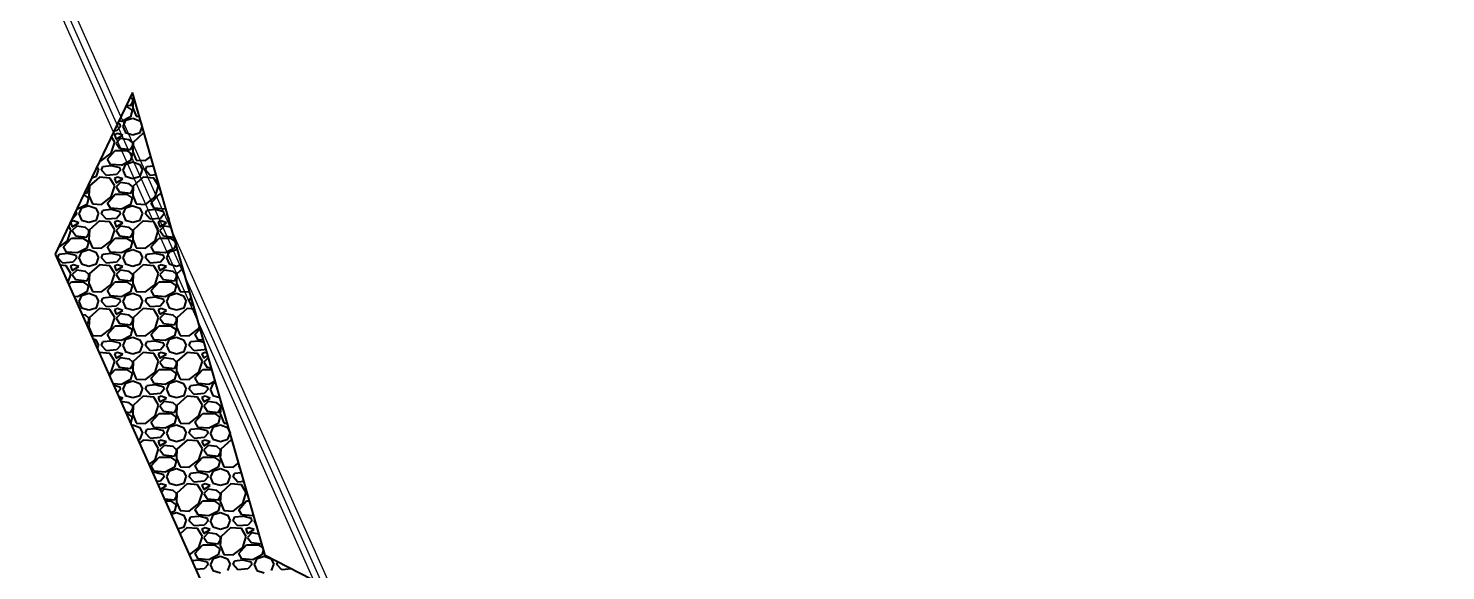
# Model space of a CAD drawing. Extents: x 2799052 to 2815686, y 1319509 to 1336143.
# Drawn here: x 2807697.2 to 2807761.9, y 1327381.7 to 1327406.5 of the extents above; entities that cross this region are included whole.
import ezdxf

# ---------------------------------------------------------------- set-up
doc = ezdxf.new("R2010")
doc.units = 0
doc.header["$LTSCALE"] = 0.5
doc.header["$MEASUREMENT"] = 0
doc.layers.add('C-Road-Asph-Hach-Bdry', color=64, linetype='Continuous', lineweight=25, plot=False)
for name, color, linetype, lineweight in [('C-RRAP', 160, 'Continuous', 40), ('C-SSWR', 1, 'Continuous', 25), ('C-Sswr-Pipe', 125, 'Continuous', 25)]:
    doc.layers.add(name, color=color, linetype=linetype, lineweight=lineweight)

msp = doc.modelspace()

# ---------------------------------------------------------------- linework, layer by layer
at = {"layer": 'C-Road-Asph-Hach-Bdry'}
msp.add_circle((2807368.688, 1327825.522), 8317.007, dxfattribs=at)
at = {"layer": 'C-RRAP'}
for p, q in [((2807701.981, 1327403.552), (2807698.453, 1327396.171)), ((2807708.048, 1327382.415), (2807701.981, 1327403.552)), ((2807698.453, 1327396.171), (2807736.771, 1327310.424)), ((2807710.682, 1327381.06), (2807708.048, 1327382.415))]:
    msp.add_line(p, q, dxfattribs=at)
at = {"layer": 'C-RRAP', "linetype": 'Continuous'}
for p, q in [((2807702.001, 1327403.241), (2807701.882, 1327403.345)), ((2807701.669, 1327402.9), (2807701.72, 1327402.9)), ((2807701.702, 1327402.968), (2807701.901, 1327402.945)), ((2807701.721, 1327402.902), (2807701.981, 1327402.722)), ((2807701.9, 1327402.94), (2807702, 1327403.12)), ((2807701.98, 1327402.72), (2807701.9, 1327402.44)), ((2807702.018, 1327403.26), (2807701.998, 1327402.84)), ((2807702, 1327403.12), (2807702, 1327403.24)), ((2807702.001, 1327402.84), (2807702.161, 1327402.46)), ((2807702.054, 1327403.297), (2807702.017, 1327403.263)), ((2807701.42, 1327402.1), (2807701.301, 1327402.13)), ((2807701.48, 1327402.221), (2807701.349, 1327402.231)), ((2807701.44, 1327402), (2807701.42, 1327402.1)), ((2807701.9, 1327402.44), (2807701.48, 1327402.22)), ((2807701.48, 1327402.221), (2807701.48, 1327402.221)), ((2807701.56, 1327402), (2807701.68, 1327402.28)), ((2807701.68, 1327402.28), (2807702, 1327402.38)), ((2807702, 1327402.379), (2807702.32, 1327402.259)), ((2807702.16, 1327402.459), (2807702.296, 1327402.452)), ((2807702.321, 1327402.261), (2807702.401, 1327402.089)), ((2807701.178, 1327401.279), (2807701.019, 1327401.539)), ((2807701.26, 1327401.799), (2807701.138, 1327401.789)), ((2807701.3, 1327401.68), (2807701.16, 1327401.62)), ((2807701.16, 1327401.62), (2807701.24, 1327401.42)), ((2807701.24, 1327401.42), (2807701.54, 1327401.6)), ((2807701.44, 1327401.44), (2807701.24, 1327401.24)), ((2807701.44, 1327402), (2807701.26, 1327401.8)), ((2807701.54, 1327401.6), (2807701.3, 1327401.68)), ((2807701.84, 1327401.38), (2807701.44, 1327401.44)), ((2807701.541, 1327402), (2807701.661, 1327401.72)), ((2807701.66, 1327401.72), (2807702, 1327401.62)), ((2807702.001, 1327401.241), (2807701.841, 1327401.381)), ((2807702, 1327401.62), (2807702.34, 1327401.72)), ((2807702.477, 1327401.683), (2807702.017, 1327401.263)), ((2807702.34, 1327401.72), (2807702.432, 1327401.979)), ((2807702.519, 1327401.676), (2807702.48, 1327401.679)), ((2807700.58, 1327400.44), (2807701.02, 1327400.78)), ((2807700.84, 1327400.5), (2807701.2, 1327400.9)), ((2807701.021, 1327400.78), (2807701.181, 1327401.28)), ((2807701.2, 1327400.9), (2807701.72, 1327400.9)), ((2807701.24, 1327401.24), (2807701.4, 1327401)), ((2807701.401, 1327401.005), (2807701.901, 1327400.945)), ((2807701.721, 1327400.902), (2807701.981, 1327400.722)), ((2807701.9, 1327400.94), (2807702, 1327401.12)), ((2807702.018, 1327401.26), (2807701.998, 1327400.84)), ((2807702, 1327401.12), (2807702, 1327401.24)), ((2807702.001, 1327400.84), (2807702.161, 1327400.46)), ((2807700.364, 1327400.169), (2807700.441, 1327400.001)), ((2807700.495, 1327400.443), (2807700.58, 1327400.439)), ((2807700.58, 1327400), (2807700.64, 1327400.16)), ((2807701.02, 1327400.198), (2807700.64, 1327400.158)), ((2807700.982, 1327400.261), (2807700.842, 1327400.501)), ((2807701.48, 1327400.221), (2807700.98, 1327400.261)), ((2807701.42, 1327400.1), (2807701.02, 1327400.2)), ((2807701.44, 1327400), (2807701.42, 1327400.1)), ((2807701.9, 1327400.44), (2807701.48, 1327400.22)), ((2807701.56, 1327400), (2807701.68, 1327400.28)), ((2807701.68, 1327400.28), (2807702, 1327400.38)), ((2807701.98, 1327400.72), (2807701.9, 1327400.44)), ((2807702, 1327400.379), (2807702.32, 1327400.259)), ((2807702.16, 1327400.459), (2807702.58, 1327400.439)), ((2807702.321, 1327400.261), (2807702.441, 1327400.001)), ((2807702.58, 1327400.44), (2807702.821, 1327400.626)), ((2807702.58, 1327400), (2807702.64, 1327400.16)), ((2807702.946, 1327400.19), (2807702.64, 1327400.158)), ((2807702.84, 1327400.5), (2807702.853, 1327400.514)), ((2807702.87, 1327400.455), (2807702.842, 1327400.501)), ((2807700.477, 1327399.683), (2807700.017, 1327399.263)), ((2807700.118, 1327399.655), (2807700.34, 1327399.72)), ((2807700.34, 1327399.72), (2807700.44, 1327400)), ((2807700.96, 1327399.639), (2807700.48, 1327399.679)), ((2807700.8, 1327399.76), (2807700.58, 1327400)), ((2807701.26, 1327399.799), (2807700.8, 1327399.759)), ((2807701.178, 1327399.279), (2807700.958, 1327399.639)), ((2807701.3, 1327399.68), (2807701.16, 1327399.62)), ((2807701.16, 1327399.62), (2807701.24, 1327399.42)), ((2807701.24, 1327399.42), (2807701.54, 1327399.6)), ((2807701.44, 1327399.44), (2807701.24, 1327399.24)), ((2807701.44, 1327400), (2807701.26, 1327399.8)), ((2807701.54, 1327399.6), (2807701.3, 1327399.68)), ((2807701.84, 1327399.38), (2807701.44, 1327399.44)), ((2807701.54, 1327399.6), (2807701.54, 1327399.6)), ((2807701.541, 1327400), (2807701.661, 1327399.72)), ((2807701.66, 1327399.72), (2807702, 1327399.62)), ((2807702, 1327399.62), (2807702.34, 1327399.72)), ((2807702.477, 1327399.683), (2807702.017, 1327399.263)), ((2807702.34, 1327399.72), (2807702.44, 1327400)), ((2807702.477, 1327399.683), (2807702.477, 1327399.683)), ((2807702.96, 1327399.639), (2807702.48, 1327399.679)), ((2807702.8, 1327399.76), (2807702.58, 1327400)), ((2807703.063, 1327399.782), (2807702.8, 1327399.759)), ((2807703.178, 1327399.279), (2807702.958, 1327399.639)), ((2807699.749, 1327398.883), (2807699.981, 1327398.722)), ((2807699.785, 1327398.958), (2807699.901, 1327398.945)), ((2807699.9, 1327398.94), (2807700, 1327399.12)), ((2807699.9, 1327398.94), (2807699.9, 1327398.94)), ((2807700.001, 1327399.241), (2807699.944, 1327399.291)), ((2807700.018, 1327399.26), (2807699.998, 1327398.84)), ((2807700, 1327399.12), (2807700, 1327399.24)), ((2807700.001, 1327398.84), (2807700.161, 1327398.46)), ((2807700.84, 1327398.5), (2807701.2, 1327398.9)), ((2807701.021, 1327398.78), (2807701.181, 1327399.28)), ((2807701.2, 1327398.9), (2807701.72, 1327398.9)), ((2807701.24, 1327399.24), (2807701.4, 1327399)), ((2807701.401, 1327399.005), (2807701.901, 1327398.945)), ((2807701.721, 1327398.902), (2807701.981, 1327398.722)), ((2807702.001, 1327399.241), (2807701.841, 1327399.381)), ((2807701.9, 1327398.94), (2807702, 1327399.12)), ((2807702.018, 1327399.26), (2807701.998, 1327398.84)), ((2807702, 1327399.12), (2807702, 1327399.24)), ((2807702.001, 1327398.84), (2807702.161, 1327398.46)), ((2807702.84, 1327398.5), (2807703.2, 1327398.9)), ((2807703.021, 1327398.78), (2807703.181, 1327399.28)), ((2807703.2, 1327398.9), (2807703.316, 1327398.9)), ((2807699.48, 1327398.221), (2807699.434, 1327398.225)), ((2807699.9, 1327398.44), (2807699.48, 1327398.22)), ((2807699.56, 1327398), (2807699.68, 1327398.28)), ((2807699.68, 1327398.28), (2807700, 1327398.38)), ((2807699.98, 1327398.72), (2807699.9, 1327398.44)), ((2807699.98, 1327398.72), (2807699.98, 1327398.72)), ((2807700, 1327398.379), (2807700.32, 1327398.259)), ((2807700.16, 1327398.459), (2807700.58, 1327398.439)), ((2807700.321, 1327398.261), (2807700.441, 1327398.001)), ((2807700.58, 1327398.44), (2807701.02, 1327398.78)), ((2807700.58, 1327398), (2807700.64, 1327398.16)), ((2807701.02, 1327398.198), (2807700.64, 1327398.158)), ((2807700.982, 1327398.261), (2807700.842, 1327398.501)), ((2807701.48, 1327398.221), (2807700.98, 1327398.261)), ((2807701.42, 1327398.1), (2807701.02, 1327398.2)), ((2807701.9, 1327398.44), (2807701.48, 1327398.22)), ((2807701.56, 1327398), (2807701.68, 1327398.28)), ((2807701.68, 1327398.28), (2807702, 1327398.38)), ((2807701.98, 1327398.72), (2807701.9, 1327398.44)), ((2807702, 1327398.379), (2807702.32, 1327398.259)), ((2807702.16, 1327398.459), (2807702.58, 1327398.439)), ((2807702.321, 1327398.261), (2807702.441, 1327398.001)), ((2807702.58, 1327398.44), (2807703.02, 1327398.78)), ((2807702.58, 1327398), (2807702.64, 1327398.16)), ((2807703.02, 1327398.198), (2807702.64, 1327398.158)), ((2807702.982, 1327398.261), (2807702.842, 1327398.501)), ((2807703.48, 1327398.221), (2807702.98, 1327398.261)), ((2807703.42, 1327398.1), (2807703.02, 1327398.2)), ((2807703.507, 1327398.234), (2807703.48, 1327398.22)), ((2807703.48, 1327398.221), (2807703.48, 1327398.221)), ((2807699.3, 1327397.68), (2807699.16, 1327397.62)), ((2807699.16, 1327397.62), (2807699.24, 1327397.42)), ((2807699.26, 1327397.799), (2807699.23, 1327397.797)), ((2807699.24, 1327397.42), (2807699.54, 1327397.6)), ((2807699.44, 1327398), (2807699.26, 1327397.8)), ((2807699.54, 1327397.6), (2807699.3, 1327397.68)), ((2807699.42, 1327398.1), (2807699.38, 1327398.11)), ((2807699.44, 1327398), (2807699.42, 1327398.1)), ((2807699.541, 1327398), (2807699.661, 1327397.72)), ((2807699.66, 1327397.72), (2807700, 1327397.62)), ((2807700, 1327397.62), (2807700.34, 1327397.72)), ((2807700.477, 1327397.683), (2807700.017, 1327397.263)), ((2807700.34, 1327397.72), (2807700.44, 1327398)), ((2807700.96, 1327397.639), (2807700.48, 1327397.679)), ((2807700.8, 1327397.76), (2807700.58, 1327398)), ((2807701.26, 1327397.799), (2807700.8, 1327397.759)), ((2807701.178, 1327397.279), (2807700.958, 1327397.639)), ((2807701.3, 1327397.68), (2807701.16, 1327397.62)), ((2807701.16, 1327397.62), (2807701.24, 1327397.42)), ((2807701.24, 1327397.42), (2807701.54, 1327397.6)), ((2807701.44, 1327398), (2807701.26, 1327397.8)), ((2807701.54, 1327397.6), (2807701.3, 1327397.68)), ((2807701.44, 1327398), (2807701.42, 1327398.1)), ((2807701.541, 1327398), (2807701.661, 1327397.72)), ((2807701.66, 1327397.72), (2807702, 1327397.62)), ((2807702, 1327397.62), (2807702.34, 1327397.72)), ((2807702.477, 1327397.683), (2807702.017, 1327397.263)), ((2807702.34, 1327397.72), (2807702.44, 1327398)), ((2807702.96, 1327397.639), (2807702.48, 1327397.679)), ((2807702.8, 1327397.76), (2807702.58, 1327398)), ((2807703.26, 1327397.799), (2807702.8, 1327397.759)), ((2807703.178, 1327397.279), (2807702.958, 1327397.639)), ((2807703.3, 1327397.68), (2807703.16, 1327397.62)), ((2807703.16, 1327397.62), (2807703.24, 1327397.42)), ((2807703.24, 1327397.42), (2807703.54, 1327397.6)), ((2807703.44, 1327398), (2807703.26, 1327397.8)), ((2807703.54, 1327397.6), (2807703.3, 1327397.68)), ((2807703.44, 1327398), (2807703.42, 1327398.1)), ((2807703.541, 1327398), (2807703.642, 1327397.764)), ((2807703.56, 1327398), (2807703.569, 1327398.02)), ((2807698.84, 1327396.5), (2807699.2, 1327396.9)), ((2807699.021, 1327396.78), (2807699.181, 1327397.28)), ((2807699.178, 1327397.279), (2807699.068, 1327397.458)), ((2807699.2, 1327396.9), (2807699.72, 1327396.9)), ((2807699.44, 1327397.44), (2807699.24, 1327397.24)), ((2807699.24, 1327397.24), (2807699.4, 1327397)), ((2807699.401, 1327397.005), (2807699.901, 1327396.945)), ((2807699.84, 1327397.38), (2807699.44, 1327397.44)), ((2807699.721, 1327396.902), (2807699.981, 1327396.722)), ((2807700.001, 1327397.241), (2807699.841, 1327397.381)), ((2807699.9, 1327396.94), (2807700, 1327397.12)), ((2807700.018, 1327397.26), (2807699.998, 1327396.84)), ((2807700, 1327397.12), (2807700, 1327397.24)), ((2807700.84, 1327396.5), (2807701.2, 1327396.9)), ((2807701.021, 1327396.78), (2807701.181, 1327397.28)), ((2807701.2, 1327396.9), (2807701.72, 1327396.9)), ((2807701.44, 1327397.44), (2807701.24, 1327397.24)), ((2807701.24, 1327397.24), (2807701.4, 1327397)), ((2807701.401, 1327397.005), (2807701.901, 1327396.945)), ((2807701.84, 1327397.38), (2807701.44, 1327397.44)), ((2807701.721, 1327396.902), (2807701.981, 1327396.722)), ((2807702.001, 1327397.241), (2807701.841, 1327397.381)), ((2807701.9, 1327396.94), (2807702, 1327397.12)), ((2807702.018, 1327397.26), (2807701.998, 1327396.84)), ((2807702, 1327397.12), (2807702, 1327397.24)), ((2807702.84, 1327396.5), (2807703.2, 1327396.9)), ((2807703.021, 1327396.78), (2807703.181, 1327397.28)), ((2807703.2, 1327396.9), (2807703.72, 1327396.9)), ((2807703.44, 1327397.44), (2807703.24, 1327397.24)), ((2807703.24, 1327397.24), (2807703.4, 1327397)), ((2807703.401, 1327397.005), (2807703.876, 1327396.947)), ((2807703.748, 1327397.393), (2807703.44, 1327397.44)), ((2807703.721, 1327396.902), (2807703.931, 1327396.756)), ((2807698.582, 1327396.442), (2807699.02, 1327396.78)), ((2807699.02, 1327396.198), (2807698.64, 1327396.158)), ((2807698.982, 1327396.261), (2807698.842, 1327396.501)), ((2807699.48, 1327396.221), (2807698.98, 1327396.261)), ((2807699.42, 1327396.1), (2807699.02, 1327396.2)), ((2807699.9, 1327396.44), (2807699.48, 1327396.22)), ((2807699.56, 1327396), (2807699.68, 1327396.28)), ((2807699.68, 1327396.28), (2807700, 1327396.38)), ((2807699.98, 1327396.72), (2807699.9, 1327396.44)), ((2807700, 1327396.379), (2807700.32, 1327396.259)), ((2807700.001, 1327396.84), (2807700.161, 1327396.46)), ((2807700.16, 1327396.459), (2807700.58, 1327396.439)), ((2807700.321, 1327396.261), (2807700.441, 1327396.001)), ((2807700.58, 1327396.44), (2807701.02, 1327396.78)), ((2807701.02, 1327396.198), (2807700.64, 1327396.158)), ((2807700.982, 1327396.261), (2807700.842, 1327396.501)), ((2807701.48, 1327396.221), (2807700.98, 1327396.261)), ((2807701.42, 1327396.1), (2807701.02, 1327396.2)), ((2807701.9, 1327396.44), (2807701.48, 1327396.22)), ((2807701.56, 1327396), (2807701.68, 1327396.28)), ((2807701.68, 1327396.28), (2807702, 1327396.38)), ((2807701.98, 1327396.72), (2807701.9, 1327396.44)), ((2807702, 1327396.379), (2807702.32, 1327396.259)), ((2807702.001, 1327396.84), (2807702.161, 1327396.46)), ((2807702.16, 1327396.459), (2807702.58, 1327396.439)), ((2807702.321, 1327396.261), (2807702.441, 1327396.001)), ((2807702.58, 1327396.44), (2807703.02, 1327396.78)), ((2807703.02, 1327396.198), (2807702.64, 1327396.158)), ((2807702.982, 1327396.261), (2807702.842, 1327396.501)), ((2807703.48, 1327396.221), (2807702.98, 1327396.261)), ((2807703.42, 1327396.1), (2807703.02, 1327396.2)), ((2807703.9, 1327396.44), (2807703.48, 1327396.22)), ((2807703.56, 1327396), (2807703.68, 1327396.28)), ((2807703.68, 1327396.28), (2807704, 1327396.38)), ((2807703.961, 1327396.653), (2807703.9, 1327396.44)), ((2807704, 1327396.379), (2807704.044, 1327396.363)), ((2807698.58, 1327396), (2807698.64, 1327396.16)), ((2807698.8, 1327395.76), (2807698.58, 1327396)), ((2807698.96, 1327395.639), (2807698.68, 1327395.662)), ((2807699.26, 1327395.799), (2807698.8, 1327395.759)), ((2807699.178, 1327395.279), (2807698.958, 1327395.639)), ((2807699.3, 1327395.68), (2807699.16, 1327395.62)), ((2807699.16, 1327395.62), (2807699.24, 1327395.42)), ((2807699.24, 1327395.42), (2807699.54, 1327395.6)), ((2807699.44, 1327396), (2807699.26, 1327395.8)), ((2807699.54, 1327395.6), (2807699.3, 1327395.68)), ((2807699.44, 1327396), (2807699.42, 1327396.1)), ((2807699.541, 1327396), (2807699.661, 1327395.72)), ((2807699.66, 1327395.72), (2807700, 1327395.62)), ((2807700, 1327395.62), (2807700.34, 1327395.72)), ((2807700.477, 1327395.683), (2807700.017, 1327395.263)), ((2807700.34, 1327395.72), (2807700.44, 1327396)), ((2807700.96, 1327395.639), (2807700.48, 1327395.679)), ((2807700.58, 1327396), (2807700.64, 1327396.16)), ((2807700.8, 1327395.76), (2807700.58, 1327396)), ((2807701.26, 1327395.799), (2807700.8, 1327395.759)), ((2807701.178, 1327395.279), (2807700.958, 1327395.639)), ((2807701.3, 1327395.68), (2807701.16, 1327395.62)), ((2807701.16, 1327395.62), (2807701.24, 1327395.42)), ((2807701.24, 1327395.42), (2807701.54, 1327395.6)), ((2807701.44, 1327396), (2807701.26, 1327395.8)), ((2807701.54, 1327395.6), (2807701.3, 1327395.68)), ((2807701.44, 1327396), (2807701.42, 1327396.1)), ((2807701.541, 1327396), (2807701.661, 1327395.72)), ((2807701.66, 1327395.72), (2807702, 1327395.62)), ((2807702, 1327395.62), (2807702.34, 1327395.72)), ((2807702.477, 1327395.683), (2807702.017, 1327395.263)), ((2807702.34, 1327395.72), (2807702.44, 1327396)), ((2807702.96, 1327395.639), (2807702.48, 1327395.679)), ((2807702.58, 1327396), (2807702.64, 1327396.16)), ((2807702.8, 1327395.76), (2807702.58, 1327396)), ((2807703.26, 1327395.799), (2807702.8, 1327395.759)), ((2807703.178, 1327395.279), (2807702.958, 1327395.639)), ((2807703.3, 1327395.68), (2807703.16, 1327395.62)), ((2807703.16, 1327395.62), (2807703.24, 1327395.42)), ((2807703.24, 1327395.42), (2807703.54, 1327395.6)), ((2807703.44, 1327396), (2807703.26, 1327395.8)), ((2807703.54, 1327395.6), (2807703.3, 1327395.68)), ((2807703.44, 1327396), (2807703.42, 1327396.1)), ((2807703.541, 1327396), (2807703.661, 1327395.72)), ((2807703.66, 1327395.72), (2807704, 1327395.62)), ((2807704, 1327395.62), (2807704.237, 1327395.69)), ((2807699.043, 1327394.849), (2807699.181, 1327395.28)), ((2807699.178, 1327395.279), (2807699.178, 1327395.279)), ((2807699.44, 1327395.44), (2807699.24, 1327395.24)), ((2807699.24, 1327395.24), (2807699.4, 1327395)), ((2807699.401, 1327395.005), (2807699.901, 1327394.945)), ((2807699.84, 1327395.38), (2807699.44, 1327395.44)), ((2807700.001, 1327395.241), (2807699.841, 1327395.381)), ((2807699.9, 1327394.94), (2807700, 1327395.12)), ((2807700.018, 1327395.26), (2807699.998, 1327394.84)), ((2807700, 1327395.12), (2807700, 1327395.24)), ((2807701.021, 1327394.78), (2807701.181, 1327395.28)), ((2807701.44, 1327395.44), (2807701.24, 1327395.24)), ((2807701.24, 1327395.24), (2807701.4, 1327395)), ((2807701.401, 1327395.005), (2807701.901, 1327394.945)), ((2807701.84, 1327395.38), (2807701.44, 1327395.44)), ((2807702.001, 1327395.241), (2807701.841, 1327395.381)), ((2807701.9, 1327394.94), (2807702, 1327395.12)), ((2807702.018, 1327395.26), (2807701.998, 1327394.84)), ((2807702, 1327395.12), (2807702, 1327395.24)), ((2807703.021, 1327394.78), (2807703.181, 1327395.28)), ((2807703.44, 1327395.44), (2807703.24, 1327395.24)), ((2807703.24, 1327395.24), (2807703.4, 1327395)), ((2807703.401, 1327395.005), (2807703.901, 1327394.945)), ((2807703.84, 1327395.38), (2807703.44, 1327395.44)), ((2807704.001, 1327395.241), (2807703.841, 1327395.381)), ((2807703.9, 1327394.94), (2807704, 1327395.12)), ((2807704.018, 1327395.26), (2807703.998, 1327394.84)), ((2807704, 1327395.12), (2807704, 1327395.24)), ((2807704.289, 1327395.511), (2807704.017, 1327395.263)), ((2807699.08, 1327394.767), (2807699.2, 1327394.9)), ((2807699.2, 1327394.9), (2807699.72, 1327394.9)), ((2807699.9, 1327394.44), (2807699.48, 1327394.22)), ((2807699.56, 1327394), (2807699.68, 1327394.28)), ((2807699.68, 1327394.28), (2807700, 1327394.38)), ((2807699.721, 1327394.902), (2807699.981, 1327394.722)), ((2807699.98, 1327394.72), (2807699.9, 1327394.44)), ((2807700, 1327394.379), (2807700.32, 1327394.259)), ((2807700.001, 1327394.84), (2807700.161, 1327394.46)), ((2807700.16, 1327394.459), (2807700.58, 1327394.439)), ((2807700.321, 1327394.261), (2807700.441, 1327394.001)), ((2807700.58, 1327394.44), (2807701.02, 1327394.78)), ((2807700.84, 1327394.5), (2807701.2, 1327394.9)), ((2807700.982, 1327394.261), (2807700.842, 1327394.501)), ((2807701.48, 1327394.221), (2807700.98, 1327394.261)), ((2807701.2, 1327394.9), (2807701.72, 1327394.9)), ((2807701.9, 1327394.44), (2807701.48, 1327394.22)), ((2807701.56, 1327394), (2807701.68, 1327394.28)), ((2807701.68, 1327394.28), (2807702, 1327394.38)), ((2807701.721, 1327394.902), (2807701.981, 1327394.722)), ((2807701.98, 1327394.72), (2807701.9, 1327394.44)), ((2807702, 1327394.379), (2807702.32, 1327394.259)), ((2807702.001, 1327394.84), (2807702.161, 1327394.46)), ((2807702.16, 1327394.459), (2807702.58, 1327394.439)), ((2807702.321, 1327394.261), (2807702.441, 1327394.001)), ((2807702.58, 1327394.44), (2807703.02, 1327394.78)), ((2807702.84, 1327394.5), (2807703.2, 1327394.9)), ((2807702.982, 1327394.261), (2807702.842, 1327394.501)), ((2807703.48, 1327394.221), (2807702.98, 1327394.261)), ((2807703.2, 1327394.9), (2807703.72, 1327394.9)), ((2807703.9, 1327394.44), (2807703.48, 1327394.22)), ((2807703.56, 1327394), (2807703.68, 1327394.28)), ((2807703.68, 1327394.28), (2807704, 1327394.38)), ((2807703.721, 1327394.902), (2807703.981, 1327394.722)), ((2807703.98, 1327394.72), (2807703.9, 1327394.44)), ((2807704, 1327394.379), (2807704.32, 1327394.259)), ((2807704.001, 1327394.84), (2807704.161, 1327394.46)), ((2807704.16, 1327394.459), (2807704.58, 1327394.439)), ((2807704.321, 1327394.261), (2807704.441, 1327394.001)), ((2807704.321, 1327394.261), (2807704.321, 1327394.261)), ((2807704.58, 1327394.44), (2807704.593, 1327394.45)), ((2807699.48, 1327394.221), (2807699.318, 1327394.234)), ((2807699.42, 1327394.1), (2807699.373, 1327394.112)), ((2807699.44, 1327394), (2807699.42, 1327394.1)), ((2807699.44, 1327394), (2807699.429, 1327393.987)), ((2807699.541, 1327394), (2807699.661, 1327393.72)), ((2807699.66, 1327393.72), (2807700, 1327393.62)), ((2807700, 1327393.62), (2807700.34, 1327393.72)), ((2807700.477, 1327393.683), (2807700.017, 1327393.263)), ((2807700.34, 1327393.72), (2807700.44, 1327394)), ((2807700.96, 1327393.639), (2807700.48, 1327393.679)), ((2807700.58, 1327394), (2807700.64, 1327394.16)), ((2807700.8, 1327393.76), (2807700.58, 1327394)), ((2807701.02, 1327394.198), (2807700.64, 1327394.158)), ((2807701.26, 1327393.799), (2807700.8, 1327393.759)), ((2807701.178, 1327393.279), (2807700.958, 1327393.639)), ((2807701.42, 1327394.1), (2807701.02, 1327394.2)), ((2807701.02, 1327394.198), (2807701.02, 1327394.198)), ((2807701.3, 1327393.68), (2807701.16, 1327393.62)), ((2807701.16, 1327393.62), (2807701.24, 1327393.42)), ((2807701.44, 1327394), (2807701.26, 1327393.8)), ((2807701.54, 1327393.6), (2807701.3, 1327393.68)), ((2807701.44, 1327394), (2807701.42, 1327394.1)), ((2807701.541, 1327394), (2807701.661, 1327393.72)), ((2807701.66, 1327393.72), (2807702, 1327393.62)), ((2807702, 1327393.62), (2807702.34, 1327393.72)), ((2807702.477, 1327393.683), (2807702.017, 1327393.263)), ((2807702.34, 1327393.72), (2807702.44, 1327394)), ((2807702.96, 1327393.639), (2807702.48, 1327393.679)), ((2807702.58, 1327394), (2807702.64, 1327394.16)), ((2807702.8, 1327393.76), (2807702.58, 1327394)), ((2807703.02, 1327394.198), (2807702.64, 1327394.158)), ((2807703.26, 1327393.799), (2807702.8, 1327393.759)), ((2807703.178, 1327393.279), (2807702.958, 1327393.639)), ((2807703.42, 1327394.1), (2807703.02, 1327394.2)), ((2807703.3, 1327393.68), (2807703.16, 1327393.62)), ((2807703.16, 1327393.62), (2807703.24, 1327393.42)), ((2807703.44, 1327394), (2807703.26, 1327393.8)), ((2807703.54, 1327393.6), (2807703.3, 1327393.68)), ((2807703.44, 1327394), (2807703.42, 1327394.1)), ((2807703.541, 1327394), (2807703.661, 1327393.72)), ((2807703.66, 1327393.72), (2807704, 1327393.62)), ((2807704, 1327393.62), (2807704.34, 1327393.72)), ((2807704.477, 1327393.683), (2807704.017, 1327393.263)), ((2807704.34, 1327393.72), (2807704.44, 1327394)), ((2807704.823, 1327393.65), (2807704.48, 1327393.679)), ((2807704.58, 1327394), (2807704.64, 1327394.16)), ((2807704.787, 1327393.774), (2807704.58, 1327394)), ((2807704.676, 1327394.162), (2807704.64, 1327394.158)), ((2807699.84, 1327393.38), (2807699.69, 1327393.402)), ((2807700.001, 1327393.241), (2807699.841, 1327393.381)), ((2807699.9, 1327392.94), (2807700, 1327393.12)), ((2807700.018, 1327393.26), (2807699.998, 1327392.84)), ((2807700, 1327393.12), (2807700, 1327393.24)), ((2807701.021, 1327392.78), (2807701.181, 1327393.28)), ((2807701.24, 1327393.42), (2807701.54, 1327393.6)), ((2807701.44, 1327393.44), (2807701.24, 1327393.24)), ((2807701.24, 1327393.24), (2807701.4, 1327393)), ((2807701.401, 1327393.005), (2807701.901, 1327392.945)), ((2807701.84, 1327393.38), (2807701.44, 1327393.44)), ((2807702.001, 1327393.241), (2807701.841, 1327393.381)), ((2807701.9, 1327392.94), (2807702, 1327393.12)), ((2807702.018, 1327393.26), (2807701.998, 1327392.84)), ((2807702, 1327393.12), (2807702, 1327393.24)), ((2807703.021, 1327392.78), (2807703.181, 1327393.28)), ((2807703.24, 1327393.42), (2807703.54, 1327393.6)), ((2807703.44, 1327393.44), (2807703.24, 1327393.24)), ((2807703.24, 1327393.24), (2807703.4, 1327393)), ((2807703.401, 1327393.005), (2807703.901, 1327392.945)), ((2807703.84, 1327393.38), (2807703.44, 1327393.44)), ((2807704.001, 1327393.241), (2807703.841, 1327393.381)), ((2807703.9, 1327392.94), (2807704, 1327393.12)), ((2807704.018, 1327393.26), (2807703.998, 1327392.84)), ((2807704, 1327393.12), (2807704, 1327393.24)), ((2807699.894, 1327392.945), (2807699.901, 1327392.945)), ((2807700.001, 1327392.84), (2807700.161, 1327392.46)), ((2807700.16, 1327392.459), (2807700.58, 1327392.439)), ((2807700.58, 1327392.44), (2807701.02, 1327392.78)), ((2807700.84, 1327392.5), (2807701.2, 1327392.9)), ((2807700.982, 1327392.261), (2807700.842, 1327392.501)), ((2807701.2, 1327392.9), (2807701.72, 1327392.9)), ((2807701.9, 1327392.44), (2807701.48, 1327392.22)), ((2807701.68, 1327392.28), (2807702, 1327392.38)), ((2807701.721, 1327392.902), (2807701.981, 1327392.722)), ((2807701.98, 1327392.72), (2807701.9, 1327392.44)), ((2807702, 1327392.379), (2807702.32, 1327392.259)), ((2807702.001, 1327392.84), (2807702.161, 1327392.46)), ((2807702.16, 1327392.459), (2807702.58, 1327392.439)), ((2807702.58, 1327392.44), (2807703.02, 1327392.78)), ((2807702.84, 1327392.5), (2807703.2, 1327392.9)), ((2807702.982, 1327392.261), (2807702.842, 1327392.501)), ((2807703.2, 1327392.9), (2807703.72, 1327392.9)), ((2807703.9, 1327392.44), (2807703.48, 1327392.22)), ((2807703.68, 1327392.28), (2807704, 1327392.38)), ((2807703.721, 1327392.902), (2807703.981, 1327392.722)), ((2807703.98, 1327392.72), (2807703.9, 1327392.44)), ((2807704, 1327392.379), (2807704.32, 1327392.259)), ((2807704.001, 1327392.84), (2807704.161, 1327392.46)), ((2807704.16, 1327392.459), (2807704.58, 1327392.439)), ((2807704.58, 1327392.44), (2807705.02, 1327392.78)), ((2807704.84, 1327392.5), (2807705.077, 1327392.764)), ((2807704.982, 1327392.261), (2807704.842, 1327392.501)), ((2807705.021, 1327392.78), (2807705.048, 1327392.865)), ((2807700.177, 1327392.313), (2807700.32, 1327392.259)), ((2807700.321, 1327392.261), (2807700.441, 1327392.001)), ((2807700.385, 1327391.847), (2807700.44, 1327392)), ((2807700.477, 1327391.683), (2807700.464, 1327391.671)), ((2807700.96, 1327391.639), (2807700.48, 1327391.679)), ((2807700.58, 1327392), (2807700.64, 1327392.16)), ((2807700.8, 1327391.76), (2807700.58, 1327392)), ((2807701.02, 1327392.198), (2807700.64, 1327392.158)), ((2807701.26, 1327391.799), (2807700.8, 1327391.759)), ((2807701.48, 1327392.221), (2807700.98, 1327392.261)), ((2807701.42, 1327392.1), (2807701.02, 1327392.2)), ((2807701.3, 1327391.68), (2807701.16, 1327391.62)), ((2807701.44, 1327392), (2807701.26, 1327391.8)), ((2807701.54, 1327391.6), (2807701.3, 1327391.68)), ((2807701.44, 1327392), (2807701.42, 1327392.1)), ((2807701.541, 1327392), (2807701.661, 1327391.72)), ((2807701.56, 1327392), (2807701.68, 1327392.28)), ((2807701.66, 1327391.72), (2807702, 1327391.62)), ((2807702, 1327391.62), (2807702.34, 1327391.72)), ((2807702.477, 1327391.683), (2807702.017, 1327391.263)), ((2807702.321, 1327392.261), (2807702.441, 1327392.001)), ((2807702.34, 1327391.72), (2807702.44, 1327392)), ((2807702.96, 1327391.639), (2807702.48, 1327391.679)), ((2807702.58, 1327392), (2807702.64, 1327392.16)), ((2807702.8, 1327391.76), (2807702.58, 1327392)), ((2807703.02, 1327392.198), (2807702.64, 1327392.158)), ((2807703.26, 1327391.799), (2807702.8, 1327391.759)), ((2807703.48, 1327392.221), (2807702.98, 1327392.261)), ((2807703.42, 1327392.1), (2807703.02, 1327392.2)), ((2807703.3, 1327391.68), (2807703.16, 1327391.62)), ((2807703.44, 1327392), (2807703.26, 1327391.8)), ((2807703.54, 1327391.6), (2807703.3, 1327391.68)), ((2807703.44, 1327392), (2807703.42, 1327392.1)), ((2807703.541, 1327392), (2807703.661, 1327391.72)), ((2807703.56, 1327392), (2807703.68, 1327392.28)), ((2807703.66, 1327391.72), (2807704, 1327391.62)), ((2807704, 1327391.62), (2807704.34, 1327391.72)), ((2807704.477, 1327391.683), (2807704.017, 1327391.263)), ((2807704.321, 1327392.261), (2807704.441, 1327392.001)), ((2807704.34, 1327391.72), (2807704.44, 1327392)), ((2807704.96, 1327391.639), (2807704.48, 1327391.679)), ((2807704.58, 1327392), (2807704.64, 1327392.16)), ((2807704.8, 1327391.76), (2807704.58, 1327392)), ((2807705.02, 1327392.198), (2807704.64, 1327392.158)), ((2807705.26, 1327391.799), (2807704.8, 1327391.759)), ((2807705.227, 1327392.241), (2807704.98, 1327392.261)), ((2807705.256, 1327392.141), (2807705.02, 1327392.2)), ((2807705.3, 1327391.68), (2807705.16, 1327391.62)), ((2807705.331, 1327391.878), (2807705.26, 1327391.8)), ((2807705.398, 1327391.647), (2807705.3, 1327391.68)), ((2807701.178, 1327391.279), (2807700.958, 1327391.639)), ((2807701.021, 1327390.78), (2807701.181, 1327391.28)), ((2807701.16, 1327391.62), (2807701.24, 1327391.42)), ((2807701.24, 1327391.42), (2807701.54, 1327391.6)), ((2807701.44, 1327391.44), (2807701.24, 1327391.24)), ((2807701.24, 1327391.24), (2807701.4, 1327391)), ((2807701.84, 1327391.38), (2807701.44, 1327391.44)), ((2807702.001, 1327391.241), (2807701.841, 1327391.381)), ((2807701.9, 1327390.94), (2807702, 1327391.12)), ((2807702.018, 1327391.26), (2807701.998, 1327390.84)), ((2807702, 1327391.12), (2807702, 1327391.24)), ((2807703.178, 1327391.279), (2807702.958, 1327391.639)), ((2807703.021, 1327390.78), (2807703.181, 1327391.28)), ((2807703.16, 1327391.62), (2807703.24, 1327391.42)), ((2807703.24, 1327391.42), (2807703.54, 1327391.6)), ((2807703.44, 1327391.44), (2807703.24, 1327391.24)), ((2807703.24, 1327391.24), (2807703.4, 1327391)), ((2807703.84, 1327391.38), (2807703.44, 1327391.44)), ((2807704.001, 1327391.241), (2807703.841, 1327391.381)), ((2807703.9, 1327390.94), (2807704, 1327391.12)), ((2807704.018, 1327391.26), (2807703.998, 1327390.84)), ((2807704, 1327391.12), (2807704, 1327391.24)), ((2807705.178, 1327391.279), (2807704.958, 1327391.639)), ((2807705.021, 1327390.78), (2807705.181, 1327391.28)), ((2807705.16, 1327391.62), (2807705.24, 1327391.42)), ((2807705.24, 1327391.42), (2807705.43, 1327391.534)), ((2807705.44, 1327391.44), (2807705.24, 1327391.24)), ((2807705.24, 1327391.24), (2807705.4, 1327391)), ((2807705.458, 1327391.437), (2807705.44, 1327391.44)), ((2807700.902, 1327390.689), (2807701.02, 1327390.78)), ((2807700.938, 1327390.609), (2807701.2, 1327390.9)), ((2807701.2, 1327390.9), (2807701.72, 1327390.9)), ((2807701.401, 1327391.005), (2807701.901, 1327390.945)), ((2807701.9, 1327390.44), (2807701.48, 1327390.22)), ((2807701.68, 1327390.28), (2807702, 1327390.38)), ((2807701.721, 1327390.902), (2807701.981, 1327390.722)), ((2807701.98, 1327390.72), (2807701.9, 1327390.44)), ((2807702, 1327390.379), (2807702.32, 1327390.259)), ((2807702.001, 1327390.84), (2807702.161, 1327390.46)), ((2807702.16, 1327390.459), (2807702.58, 1327390.439)), ((2807702.58, 1327390.44), (2807703.02, 1327390.78)), ((2807702.84, 1327390.5), (2807703.2, 1327390.9)), ((2807702.982, 1327390.261), (2807702.842, 1327390.501)), ((2807703.2, 1327390.9), (2807703.72, 1327390.9)), ((2807703.401, 1327391.005), (2807703.901, 1327390.945)), ((2807703.9, 1327390.44), (2807703.48, 1327390.22)), ((2807703.68, 1327390.28), (2807704, 1327390.38)), ((2807703.721, 1327390.902), (2807703.981, 1327390.722)), ((2807703.98, 1327390.72), (2807703.9, 1327390.44)), ((2807704, 1327390.379), (2807704.32, 1327390.259)), ((2807704.001, 1327390.84), (2807704.161, 1327390.46)), ((2807704.16, 1327390.459), (2807704.58, 1327390.439)), ((2807704.58, 1327390.44), (2807705.02, 1327390.78)), ((2807704.84, 1327390.5), (2807705.2, 1327390.9)), ((2807704.982, 1327390.261), (2807704.842, 1327390.501)), ((2807705.2, 1327390.9), (2807705.612, 1327390.9)), ((2807705.401, 1327391.005), (2807705.589, 1327390.982)), ((2807701.48, 1327390.221), (2807701.098, 1327390.251)), ((2807701.42, 1327390.1), (2807701.134, 1327390.172)), ((2807701.44, 1327390), (2807701.287, 1327389.829)), ((2807701.44, 1327390), (2807701.42, 1327390.1)), ((2807701.541, 1327390), (2807701.661, 1327389.72)), ((2807701.56, 1327390), (2807701.68, 1327390.28)), ((2807702.321, 1327390.261), (2807702.441, 1327390.001)), ((2807702.34, 1327389.72), (2807702.44, 1327390)), ((2807702.58, 1327390), (2807702.64, 1327390.16)), ((2807702.8, 1327389.76), (2807702.58, 1327390)), ((2807703.02, 1327390.198), (2807702.64, 1327390.158)), ((2807703.26, 1327389.799), (2807702.8, 1327389.759)), ((2807702.8, 1327389.76), (2807702.8, 1327389.76)), ((2807703.48, 1327390.221), (2807702.98, 1327390.261)), ((2807703.42, 1327390.1), (2807703.02, 1327390.2)), ((2807703.44, 1327390), (2807703.26, 1327389.8)), ((2807703.44, 1327390), (2807703.42, 1327390.1)), ((2807703.541, 1327390), (2807703.661, 1327389.72)), ((2807703.56, 1327390), (2807703.68, 1327390.28)), ((2807704.321, 1327390.261), (2807704.441, 1327390.001)), ((2807704.34, 1327389.72), (2807704.44, 1327390)), ((2807704.58, 1327390), (2807704.64, 1327390.16)), ((2807704.8, 1327389.76), (2807704.58, 1327390)), ((2807705.02, 1327390.198), (2807704.64, 1327390.158)), ((2807705.26, 1327389.799), (2807704.8, 1327389.759)), ((2807705.48, 1327390.221), (2807704.98, 1327390.261)), ((2807705.42, 1327390.1), (2807705.02, 1327390.2)), ((2807705.44, 1327390), (2807705.26, 1327389.8)), ((2807705.44, 1327390), (2807705.42, 1327390.1)), ((2807705.764, 1327390.369), (2807705.48, 1327390.22)), ((2807705.541, 1327390), (2807705.661, 1327389.72)), ((2807705.56, 1327390), (2807705.68, 1327390.28)), ((2807705.68, 1327390.28), (2807705.781, 1327390.312)), ((2807701.54, 1327389.6), (2807701.363, 1327389.659)), ((2807701.421, 1327389.529), (2807701.54, 1327389.6)), ((2807701.84, 1327389.38), (2807701.462, 1327389.436)), ((2807701.66, 1327389.72), (2807702, 1327389.62)), ((2807702.001, 1327389.241), (2807701.841, 1327389.381)), ((2807701.9, 1327388.94), (2807702, 1327389.12)), ((2807702.018, 1327389.26), (2807701.998, 1327388.84)), ((2807702, 1327389.62), (2807702.34, 1327389.72)), ((2807702, 1327389.12), (2807702, 1327389.24)), ((2807702.477, 1327389.683), (2807702.017, 1327389.263)), ((2807702.96, 1327389.639), (2807702.48, 1327389.679)), ((2807703.178, 1327389.279), (2807702.958, 1327389.639)), ((2807703.021, 1327388.78), (2807703.181, 1327389.28)), ((2807703.3, 1327389.68), (2807703.16, 1327389.62)), ((2807703.16, 1327389.62), (2807703.24, 1327389.42)), ((2807703.24, 1327389.42), (2807703.54, 1327389.6)), ((2807703.44, 1327389.44), (2807703.24, 1327389.24)), ((2807703.24, 1327389.24), (2807703.4, 1327389)), ((2807703.54, 1327389.6), (2807703.3, 1327389.68)), ((2807703.84, 1327389.38), (2807703.44, 1327389.44)), ((2807703.66, 1327389.72), (2807704, 1327389.62)), ((2807704.001, 1327389.241), (2807703.841, 1327389.381)), ((2807703.9, 1327388.94), (2807704, 1327389.12)), ((2807704.018, 1327389.26), (2807703.998, 1327388.84)), ((2807704, 1327389.62), (2807704.34, 1327389.72)), ((2807704, 1327389.12), (2807704, 1327389.24)), ((2807704.477, 1327389.683), (2807704.017, 1327389.263)), ((2807704.96, 1327389.639), (2807704.48, 1327389.679)), ((2807705.178, 1327389.279), (2807704.958, 1327389.639)), ((2807705.021, 1327388.78), (2807705.181, 1327389.28)), ((2807705.3, 1327389.68), (2807705.16, 1327389.62)), ((2807705.16, 1327389.62), (2807705.24, 1327389.42)), ((2807705.24, 1327389.42), (2807705.54, 1327389.6)), ((2807705.44, 1327389.44), (2807705.24, 1327389.24)), ((2807705.24, 1327389.24), (2807705.4, 1327389)), ((2807705.54, 1327389.6), (2807705.3, 1327389.68)), ((2807705.84, 1327389.38), (2807705.44, 1327389.44)), ((2807705.66, 1327389.72), (2807705.978, 1327389.627)), ((2807706.001, 1327389.241), (2807705.841, 1327389.381)), ((2807705.9, 1327388.94), (2807706, 1327389.12)), ((2807706.018, 1327389.26), (2807705.998, 1327388.84)), ((2807706, 1327389.12), (2807706, 1327389.24)), ((2807706.069, 1327389.31), (2807706.017, 1327389.263)), ((2807701.67, 1327388.972), (2807701.901, 1327388.945)), ((2807701.702, 1327388.9), (2807701.72, 1327388.9)), ((2807701.721, 1327388.902), (2807701.981, 1327388.722)), ((2807701.98, 1327388.72), (2807701.903, 1327388.45)), ((2807702.001, 1327388.84), (2807702.161, 1327388.46)), ((2807702.16, 1327388.459), (2807702.58, 1327388.439)), ((2807702.58, 1327388.44), (2807703.02, 1327388.78)), ((2807702.84, 1327388.5), (2807703.2, 1327388.9)), ((2807702.982, 1327388.261), (2807702.842, 1327388.501)), ((2807703.2, 1327388.9), (2807703.72, 1327388.9)), ((2807703.401, 1327389.005), (2807703.901, 1327388.945)), ((2807703.9, 1327388.44), (2807703.48, 1327388.22)), ((2807703.721, 1327388.902), (2807703.981, 1327388.722)), ((2807703.98, 1327388.72), (2807703.9, 1327388.44)), ((2807704.001, 1327388.84), (2807704.161, 1327388.46)), ((2807704.16, 1327388.459), (2807704.58, 1327388.439)), ((2807704.58, 1327388.44), (2807705.02, 1327388.78)), ((2807704.84, 1327388.5), (2807705.2, 1327388.9)), ((2807704.982, 1327388.261), (2807704.842, 1327388.501)), ((2807705.2, 1327388.9), (2807705.72, 1327388.9)), ((2807705.401, 1327389.005), (2807705.901, 1327388.945)), ((2807705.9, 1327388.44), (2807705.48, 1327388.22)), ((2807705.721, 1327388.902), (2807705.981, 1327388.722)), ((2807705.98, 1327388.72), (2807705.9, 1327388.44)), ((2807706.001, 1327388.84), (2807706.161, 1327388.46)), ((2807706.16, 1327388.459), (2807706.315, 1327388.452)), ((2807701.942, 1327388.362), (2807702, 1327388.38)), ((2807702, 1327388.379), (2807702.32, 1327388.259)), ((2807702, 1327388.379), (2807702, 1327388.379)), ((2807702.321, 1327388.261), (2807702.441, 1327388.001)), ((2807702.34, 1327387.72), (2807702.44, 1327388)), ((2807702.58, 1327388), (2807702.64, 1327388.16)), ((2807702.8, 1327387.76), (2807702.58, 1327388)), ((2807703.02, 1327388.198), (2807702.64, 1327388.158)), ((2807703.26, 1327387.799), (2807702.8, 1327387.759)), ((2807703.48, 1327388.221), (2807702.98, 1327388.261)), ((2807703.42, 1327388.1), (2807703.02, 1327388.2)), ((2807703.44, 1327388), (2807703.26, 1327387.8)), ((2807703.44, 1327388), (2807703.42, 1327388.1)), ((2807703.541, 1327388), (2807703.661, 1327387.72)), ((2807703.56, 1327388), (2807703.68, 1327388.28)), ((2807703.68, 1327388.28), (2807704, 1327388.38)), ((2807704, 1327388.379), (2807704.32, 1327388.259)), ((2807704.321, 1327388.261), (2807704.441, 1327388.001)), ((2807704.34, 1327387.72), (2807704.44, 1327388)), ((2807704.58, 1327388), (2807704.64, 1327388.16)), ((2807704.8, 1327387.76), (2807704.58, 1327388)), ((2807705.02, 1327388.198), (2807704.64, 1327388.158)), ((2807705.26, 1327387.799), (2807704.8, 1327387.759)), ((2807705.48, 1327388.221), (2807704.98, 1327388.261)), ((2807705.42, 1327388.1), (2807705.02, 1327388.2)), ((2807705.44, 1327388), (2807705.26, 1327387.8)), ((2807705.44, 1327388), (2807705.42, 1327388.1)), ((2807705.541, 1327388), (2807705.661, 1327387.72)), ((2807705.56, 1327388), (2807705.68, 1327388.28)), ((2807705.68, 1327388.28), (2807706, 1327388.38)), ((2807706, 1327388.379), (2807706.32, 1327388.259)), ((2807706.321, 1327388.261), (2807706.441, 1327388.001)), ((2807706.34, 1327387.72), (2807706.44, 1327388)), ((2807702.242, 1327387.691), (2807702.34, 1327387.72)), ((2807702.477, 1327387.683), (2807702.313, 1327387.533)), ((2807702.96, 1327387.639), (2807702.48, 1327387.679)), ((2807703.178, 1327387.279), (2807702.958, 1327387.639)), ((2807703.021, 1327386.78), (2807703.181, 1327387.28)), ((2807703.3, 1327387.68), (2807703.16, 1327387.62)), ((2807703.16, 1327387.62), (2807703.24, 1327387.42)), ((2807703.24, 1327387.42), (2807703.54, 1327387.6)), ((2807703.44, 1327387.44), (2807703.24, 1327387.24)), ((2807703.24, 1327387.24), (2807703.4, 1327387)), ((2807703.24, 1327387.24), (2807703.24, 1327387.24)), ((2807703.54, 1327387.6), (2807703.3, 1327387.68)), ((2807703.84, 1327387.38), (2807703.44, 1327387.44)), ((2807703.66, 1327387.72), (2807704, 1327387.62)), ((2807704.001, 1327387.241), (2807703.841, 1327387.381)), ((2807704.018, 1327387.26), (2807703.998, 1327386.84)), ((2807704, 1327387.62), (2807704.34, 1327387.72)), ((2807704, 1327387.12), (2807704, 1327387.24)), ((2807704.477, 1327387.683), (2807704.017, 1327387.263)), ((2807704.96, 1327387.639), (2807704.48, 1327387.679)), ((2807705.178, 1327387.279), (2807704.958, 1327387.639)), ((2807705.021, 1327386.78), (2807705.181, 1327387.28)), ((2807705.3, 1327387.68), (2807705.16, 1327387.62)), ((2807705.16, 1327387.62), (2807705.24, 1327387.42)), ((2807705.24, 1327387.42), (2807705.54, 1327387.6)), ((2807705.44, 1327387.44), (2807705.24, 1327387.24)), ((2807705.24, 1327387.24), (2807705.4, 1327387)), ((2807705.54, 1327387.6), (2807705.3, 1327387.68)), ((2807705.84, 1327387.38), (2807705.44, 1327387.44)), ((2807705.66, 1327387.72), (2807706, 1327387.62)), ((2807706.001, 1327387.241), (2807705.841, 1327387.381)), ((2807706.018, 1327387.26), (2807705.998, 1327386.84)), ((2807706, 1327387.62), (2807706.34, 1327387.72)), ((2807706, 1327387.12), (2807706, 1327387.24)), ((2807706.477, 1327387.683), (2807706.017, 1327387.263)), ((2807706.538, 1327387.674), (2807706.48, 1327387.679)), ((2807702.744, 1327386.567), (2807703.02, 1327386.78)), ((2807702.84, 1327386.5), (2807703.2, 1327386.9)), ((2807702.982, 1327386.261), (2807702.842, 1327386.501)), ((2807703.2, 1327386.9), (2807703.72, 1327386.9)), ((2807703.401, 1327387.005), (2807703.901, 1327386.945)), ((2807703.721, 1327386.902), (2807703.981, 1327386.722)), ((2807703.9, 1327386.94), (2807704, 1327387.12)), ((2807703.98, 1327386.72), (2807703.9, 1327386.44)), ((2807704.001, 1327386.84), (2807704.161, 1327386.46)), ((2807704.58, 1327386.44), (2807705.02, 1327386.78)), ((2807704.84, 1327386.5), (2807705.2, 1327386.9)), ((2807704.982, 1327386.261), (2807704.842, 1327386.501)), ((2807705.2, 1327386.9), (2807705.72, 1327386.9)), ((2807705.401, 1327387.005), (2807705.901, 1327386.945)), ((2807705.721, 1327386.902), (2807705.981, 1327386.722)), ((2807705.9, 1327386.94), (2807706, 1327387.12)), ((2807705.98, 1327386.72), (2807705.9, 1327386.44)), ((2807706.001, 1327386.84), (2807706.161, 1327386.46)), ((2807706.58, 1327386.44), (2807706.836, 1327386.637)), ((2807706.84, 1327386.5), (2807706.867, 1327386.53)), ((2807706.906, 1327386.393), (2807706.842, 1327386.501)), ((2807703.02, 1327386.198), (2807702.914, 1327386.187)), ((2807703.48, 1327386.221), (2807702.98, 1327386.261)), ((2807703.42, 1327386.1), (2807703.02, 1327386.2)), ((2807703.44, 1327386), (2807703.26, 1327385.8)), ((2807703.44, 1327386), (2807703.42, 1327386.1)), ((2807703.44, 1327386), (2807703.44, 1327386)), ((2807703.9, 1327386.44), (2807703.48, 1327386.22)), ((2807703.541, 1327386), (2807703.661, 1327385.72)), ((2807703.56, 1327386), (2807703.68, 1327386.28)), ((2807703.68, 1327386.28), (2807704, 1327386.38)), ((2807704, 1327386.379), (2807704.32, 1327386.259)), ((2807704.16, 1327386.459), (2807704.58, 1327386.439)), ((2807704.321, 1327386.261), (2807704.441, 1327386.001)), ((2807704.34, 1327385.72), (2807704.44, 1327386)), ((2807704.58, 1327386), (2807704.64, 1327386.16)), ((2807704.8, 1327385.76), (2807704.58, 1327386)), ((2807705.02, 1327386.198), (2807704.64, 1327386.158)), ((2807705.48, 1327386.221), (2807704.98, 1327386.261)), ((2807705.42, 1327386.1), (2807705.02, 1327386.2)), ((2807705.44, 1327386), (2807705.26, 1327385.8)), ((2807705.44, 1327386), (2807705.42, 1327386.1)), ((2807705.9, 1327386.44), (2807705.48, 1327386.22)), ((2807705.541, 1327386), (2807705.661, 1327385.72)), ((2807705.56, 1327386), (2807705.68, 1327386.28)), ((2807705.68, 1327386.28), (2807706, 1327386.38)), ((2807706, 1327386.379), (2807706.32, 1327386.259)), ((2807706.16, 1327386.459), (2807706.58, 1327386.439)), ((2807706.321, 1327386.261), (2807706.441, 1327386.001)), ((2807706.34, 1327385.72), (2807706.44, 1327386)), ((2807706.58, 1327386), (2807706.64, 1327386.16)), ((2807706.8, 1327385.76), (2807706.58, 1327386)), ((2807706.963, 1327386.192), (2807706.64, 1327386.158)), ((2807703.26, 1327385.799), (2807703.094, 1327385.785)), ((2807703.3, 1327385.68), (2807703.166, 1327385.623)), ((2807703.253, 1327385.428), (2807703.54, 1327385.6)), ((2807703.54, 1327385.6), (2807703.3, 1327385.68)), ((2807703.44, 1327385.44), (2807703.307, 1327385.307)), ((2807703.84, 1327385.38), (2807703.44, 1327385.44)), ((2807703.66, 1327385.72), (2807704, 1327385.62)), ((2807704.001, 1327385.241), (2807703.841, 1327385.381)), ((2807704.018, 1327385.26), (2807703.998, 1327384.84)), ((2807704, 1327385.62), (2807704.34, 1327385.72)), ((2807704, 1327385.12), (2807704, 1327385.24)), ((2807704.477, 1327385.683), (2807704.017, 1327385.263)), ((2807704.96, 1327385.639), (2807704.48, 1327385.679)), ((2807705.26, 1327385.799), (2807704.8, 1327385.759)), ((2807705.178, 1327385.279), (2807704.958, 1327385.639)), ((2807705.021, 1327384.78), (2807705.181, 1327385.28)), ((2807705.3, 1327385.68), (2807705.16, 1327385.62)), ((2807705.16, 1327385.62), (2807705.24, 1327385.42)), ((2807705.24, 1327385.42), (2807705.54, 1327385.6)), ((2807705.44, 1327385.44), (2807705.24, 1327385.24)), ((2807705.24, 1327385.24), (2807705.4, 1327385)), ((2807705.54, 1327385.6), (2807705.3, 1327385.68)), ((2807705.84, 1327385.38), (2807705.44, 1327385.44)), ((2807705.66, 1327385.72), (2807706, 1327385.62)), ((2807706.001, 1327385.241), (2807705.841, 1327385.381)), ((2807706.018, 1327385.26), (2807705.998, 1327384.84)), ((2807706, 1327385.62), (2807706.34, 1327385.72)), ((2807706, 1327385.12), (2807706, 1327385.24)), ((2807706.477, 1327385.683), (2807706.017, 1327385.263)), ((2807706.96, 1327385.639), (2807706.48, 1327385.679)), ((2807707.081, 1327385.784), (2807706.8, 1327385.759)), ((2807707.178, 1327385.279), (2807706.958, 1327385.639)), ((2807707.021, 1327384.78), (2807707.181, 1327385.28)), ((2807703.445, 1327384.999), (2807703.901, 1327384.945)), ((2807703.489, 1327384.9), (2807703.72, 1327384.9)), ((2807703.489, 1327384.9), (2807703.489, 1327384.9)), ((2807703.721, 1327384.902), (2807703.981, 1327384.722)), ((2807703.9, 1327384.94), (2807704, 1327385.12)), ((2807703.98, 1327384.72), (2807703.9, 1327384.44)), ((2807704.001, 1327384.84), (2807704.161, 1327384.46)), ((2807704.58, 1327384.44), (2807705.02, 1327384.78)), ((2807704.84, 1327384.5), (2807705.2, 1327384.9)), ((2807705.2, 1327384.9), (2807705.72, 1327384.9)), ((2807705.401, 1327385.005), (2807705.901, 1327384.945)), ((2807705.721, 1327384.902), (2807705.981, 1327384.722)), ((2807705.9, 1327384.94), (2807706, 1327385.12)), ((2807705.98, 1327384.72), (2807705.9, 1327384.44)), ((2807706.001, 1327384.84), (2807706.161, 1327384.46)), ((2807706.58, 1327384.44), (2807707.02, 1327384.78)), ((2807706.84, 1327384.5), (2807707.2, 1327384.9)), ((2807707.2, 1327384.9), (2807707.334, 1327384.9)), ((2807703.9, 1327384.44), (2807703.734, 1327384.353)), ((2807703.756, 1327384.304), (2807704, 1327384.38)), ((2807704, 1327384.379), (2807704.32, 1327384.259)), ((2807704.16, 1327384.459), (2807704.58, 1327384.439)), ((2807704.321, 1327384.261), (2807704.441, 1327384.001)), ((2807704.34, 1327383.72), (2807704.44, 1327384)), ((2807704.58, 1327384), (2807704.64, 1327384.16)), ((2807704.8, 1327383.76), (2807704.58, 1327384)), ((2807705.02, 1327384.198), (2807704.64, 1327384.158)), ((2807704.982, 1327384.261), (2807704.842, 1327384.501)), ((2807705.48, 1327384.221), (2807704.98, 1327384.261)), ((2807705.42, 1327384.1), (2807705.02, 1327384.2)), ((2807705.44, 1327384), (2807705.26, 1327383.8)), ((2807705.44, 1327384), (2807705.42, 1327384.1)), ((2807705.9, 1327384.44), (2807705.48, 1327384.22)), ((2807705.541, 1327384), (2807705.661, 1327383.72)), ((2807705.56, 1327384), (2807705.68, 1327384.28)), ((2807705.68, 1327384.28), (2807706, 1327384.38)), ((2807706, 1327384.379), (2807706.32, 1327384.259)), ((2807706.16, 1327384.459), (2807706.58, 1327384.439)), ((2807706.321, 1327384.261), (2807706.441, 1327384.001)), ((2807706.34, 1327383.72), (2807706.44, 1327384)), ((2807706.58, 1327384), (2807706.64, 1327384.16)), ((2807706.8, 1327383.76), (2807706.58, 1327384)), ((2807707.02, 1327384.198), (2807706.64, 1327384.158)), ((2807706.982, 1327384.261), (2807706.842, 1327384.501)), ((2807707.48, 1327384.221), (2807706.98, 1327384.261)), ((2807707.42, 1327384.1), (2807707.02, 1327384.2)), ((2807707.44, 1327384), (2807707.26, 1327383.8)), ((2807707.44, 1327384), (2807707.42, 1327384.1)), ((2807707.523, 1327384.243), (2807707.48, 1327384.22)), ((2807707.541, 1327384), (2807707.661, 1327383.72)), ((2807707.56, 1327384), (2807707.58, 1327384.046)), ((2807704.054, 1327383.636), (2807704.34, 1327383.72)), ((2807704.477, 1327383.683), (2807704.162, 1327383.395)), ((2807704.96, 1327383.639), (2807704.48, 1327383.679)), ((2807705.26, 1327383.799), (2807704.8, 1327383.759)), ((2807705.178, 1327383.279), (2807704.958, 1327383.639)), ((2807705.021, 1327382.78), (2807705.181, 1327383.28)), ((2807705.3, 1327383.68), (2807705.16, 1327383.62)), ((2807705.16, 1327383.62), (2807705.24, 1327383.42)), ((2807705.24, 1327383.42), (2807705.54, 1327383.6)), ((2807705.44, 1327383.44), (2807705.24, 1327383.24)), ((2807705.54, 1327383.6), (2807705.3, 1327383.68)), ((2807705.84, 1327383.38), (2807705.44, 1327383.44)), ((2807705.66, 1327383.72), (2807706, 1327383.62)), ((2807706.001, 1327383.241), (2807705.841, 1327383.381)), ((2807706.018, 1327383.26), (2807705.998, 1327382.84)), ((2807706, 1327383.62), (2807706.34, 1327383.72)), ((2807706.477, 1327383.683), (2807706.017, 1327383.263)), ((2807706.96, 1327383.639), (2807706.48, 1327383.679)), ((2807707.26, 1327383.799), (2807706.8, 1327383.759)), ((2807707.178, 1327383.279), (2807706.958, 1327383.639)), ((2807707.021, 1327382.78), (2807707.181, 1327383.28)), ((2807707.3, 1327383.68), (2807707.16, 1327383.62)), ((2807707.16, 1327383.62), (2807707.24, 1327383.42)), ((2807707.24, 1327383.42), (2807707.54, 1327383.6)), ((2807707.44, 1327383.44), (2807707.24, 1327383.24)), ((2807707.54, 1327383.6), (2807707.3, 1327383.68)), ((2807707.768, 1327383.39), (2807707.44, 1327383.44)), ((2807707.66, 1327383.72), (2807707.674, 1327383.716)), ((2807704.586, 1327382.445), (2807705.02, 1327382.78)), ((2807704.84, 1327382.5), (2807705.2, 1327382.9)), ((2807705.2, 1327382.9), (2807705.72, 1327382.9)), ((2807705.24, 1327383.24), (2807705.4, 1327383)), ((2807705.401, 1327383.005), (2807705.901, 1327382.945)), ((2807705.721, 1327382.902), (2807705.981, 1327382.722)), ((2807705.9, 1327382.94), (2807706, 1327383.12)), ((2807705.98, 1327382.72), (2807705.9, 1327382.44)), ((2807706, 1327383.12), (2807706, 1327383.24)), ((2807706.001, 1327383.241), (2807706.001, 1327383.241)), ((2807706.001, 1327382.84), (2807706.161, 1327382.46)), ((2807706.58, 1327382.44), (2807707.02, 1327382.78)), ((2807706.84, 1327382.5), (2807707.2, 1327382.9)), ((2807707.2, 1327382.9), (2807707.72, 1327382.9)), ((2807707.24, 1327383.24), (2807707.4, 1327383)), ((2807707.401, 1327383.005), (2807707.895, 1327382.945)), ((2807707.721, 1327382.902), (2807707.954, 1327382.74)), ((2807707.97, 1327382.685), (2807707.9, 1327382.44)), ((2807705.02, 1327382.198), (2807704.711, 1327382.166)), ((2807704.982, 1327382.261), (2807704.842, 1327382.501)), ((2807705.48, 1327382.221), (2807704.98, 1327382.261)), ((2807705.42, 1327382.1), (2807705.02, 1327382.2)), ((2807705.44, 1327382), (2807705.26, 1327381.8)), ((2807705.44, 1327382), (2807705.42, 1327382.1)), ((2807705.9, 1327382.44), (2807705.48, 1327382.22)), ((2807705.541, 1327382), (2807705.661, 1327381.72)), ((2807705.56, 1327382), (2807705.68, 1327382.28)), ((2807705.68, 1327382.28), (2807706, 1327382.38)), ((2807706, 1327382.379), (2807706.32, 1327382.259)), ((2807706.16, 1327382.459), (2807706.58, 1327382.439)), ((2807706.321, 1327382.261), (2807706.441, 1327382.001)), ((2807706.34, 1327381.72), (2807706.44, 1327382)), ((2807706.58, 1327382.44), (2807706.58, 1327382.44)), ((2807706.58, 1327382), (2807706.64, 1327382.16)), ((2807706.8, 1327381.76), (2807706.58, 1327382)), ((2807707.02, 1327382.198), (2807706.64, 1327382.158)), ((2807706.982, 1327382.261), (2807706.842, 1327382.501)), ((2807707.48, 1327382.221), (2807706.98, 1327382.261)), ((2807707.42, 1327382.1), (2807707.02, 1327382.2)), ((2807707.44, 1327382), (2807707.26, 1327381.8)), ((2807707.44, 1327382), (2807707.42, 1327382.1)), ((2807707.9, 1327382.44), (2807707.48, 1327382.22)), ((2807707.541, 1327382), (2807707.661, 1327381.72)), ((2807707.56, 1327382), (2807707.68, 1327382.28)), ((2807707.68, 1327382.28), (2807708, 1327382.38)), ((2807708, 1327382.379), (2807708.32, 1327382.259)), ((2807708.321, 1327382.261), (2807708.441, 1327382.001)), ((2807708.34, 1327381.72), (2807708.44, 1327382)), ((2807708.58, 1327382), (2807708.624, 1327382.118)), ((2807708.8, 1327381.76), (2807708.58, 1327382)), ((2807705.26, 1327381.799), (2807704.889, 1327381.767)), ((2807705.66, 1327381.72), (2807706, 1327381.62)), ((2807707.26, 1327381.799), (2807706.8, 1327381.759)), ((2807707.66, 1327381.72), (2807708, 1327381.62)), ((2807709.246, 1327381.798), (2807708.8, 1327381.759))]:
    msp.add_line(p, q, dxfattribs=at)
at = {"layer": 'C-SSWR'}
for p, q in [((2807646.012, 1327525.041), (2807760.234, 1327269.439)), ((2807646.56, 1327525.285), (2807760.782, 1327269.684))]:
    msp.add_line(p, q, dxfattribs=at)
at = {"layer": 'C-Sswr-Pipe'}
msp.add_line((2807646.286, 1327525.163), (2807760.508, 1327269.561), dxfattribs=at)

doc.saveas('drawing.dxf')
